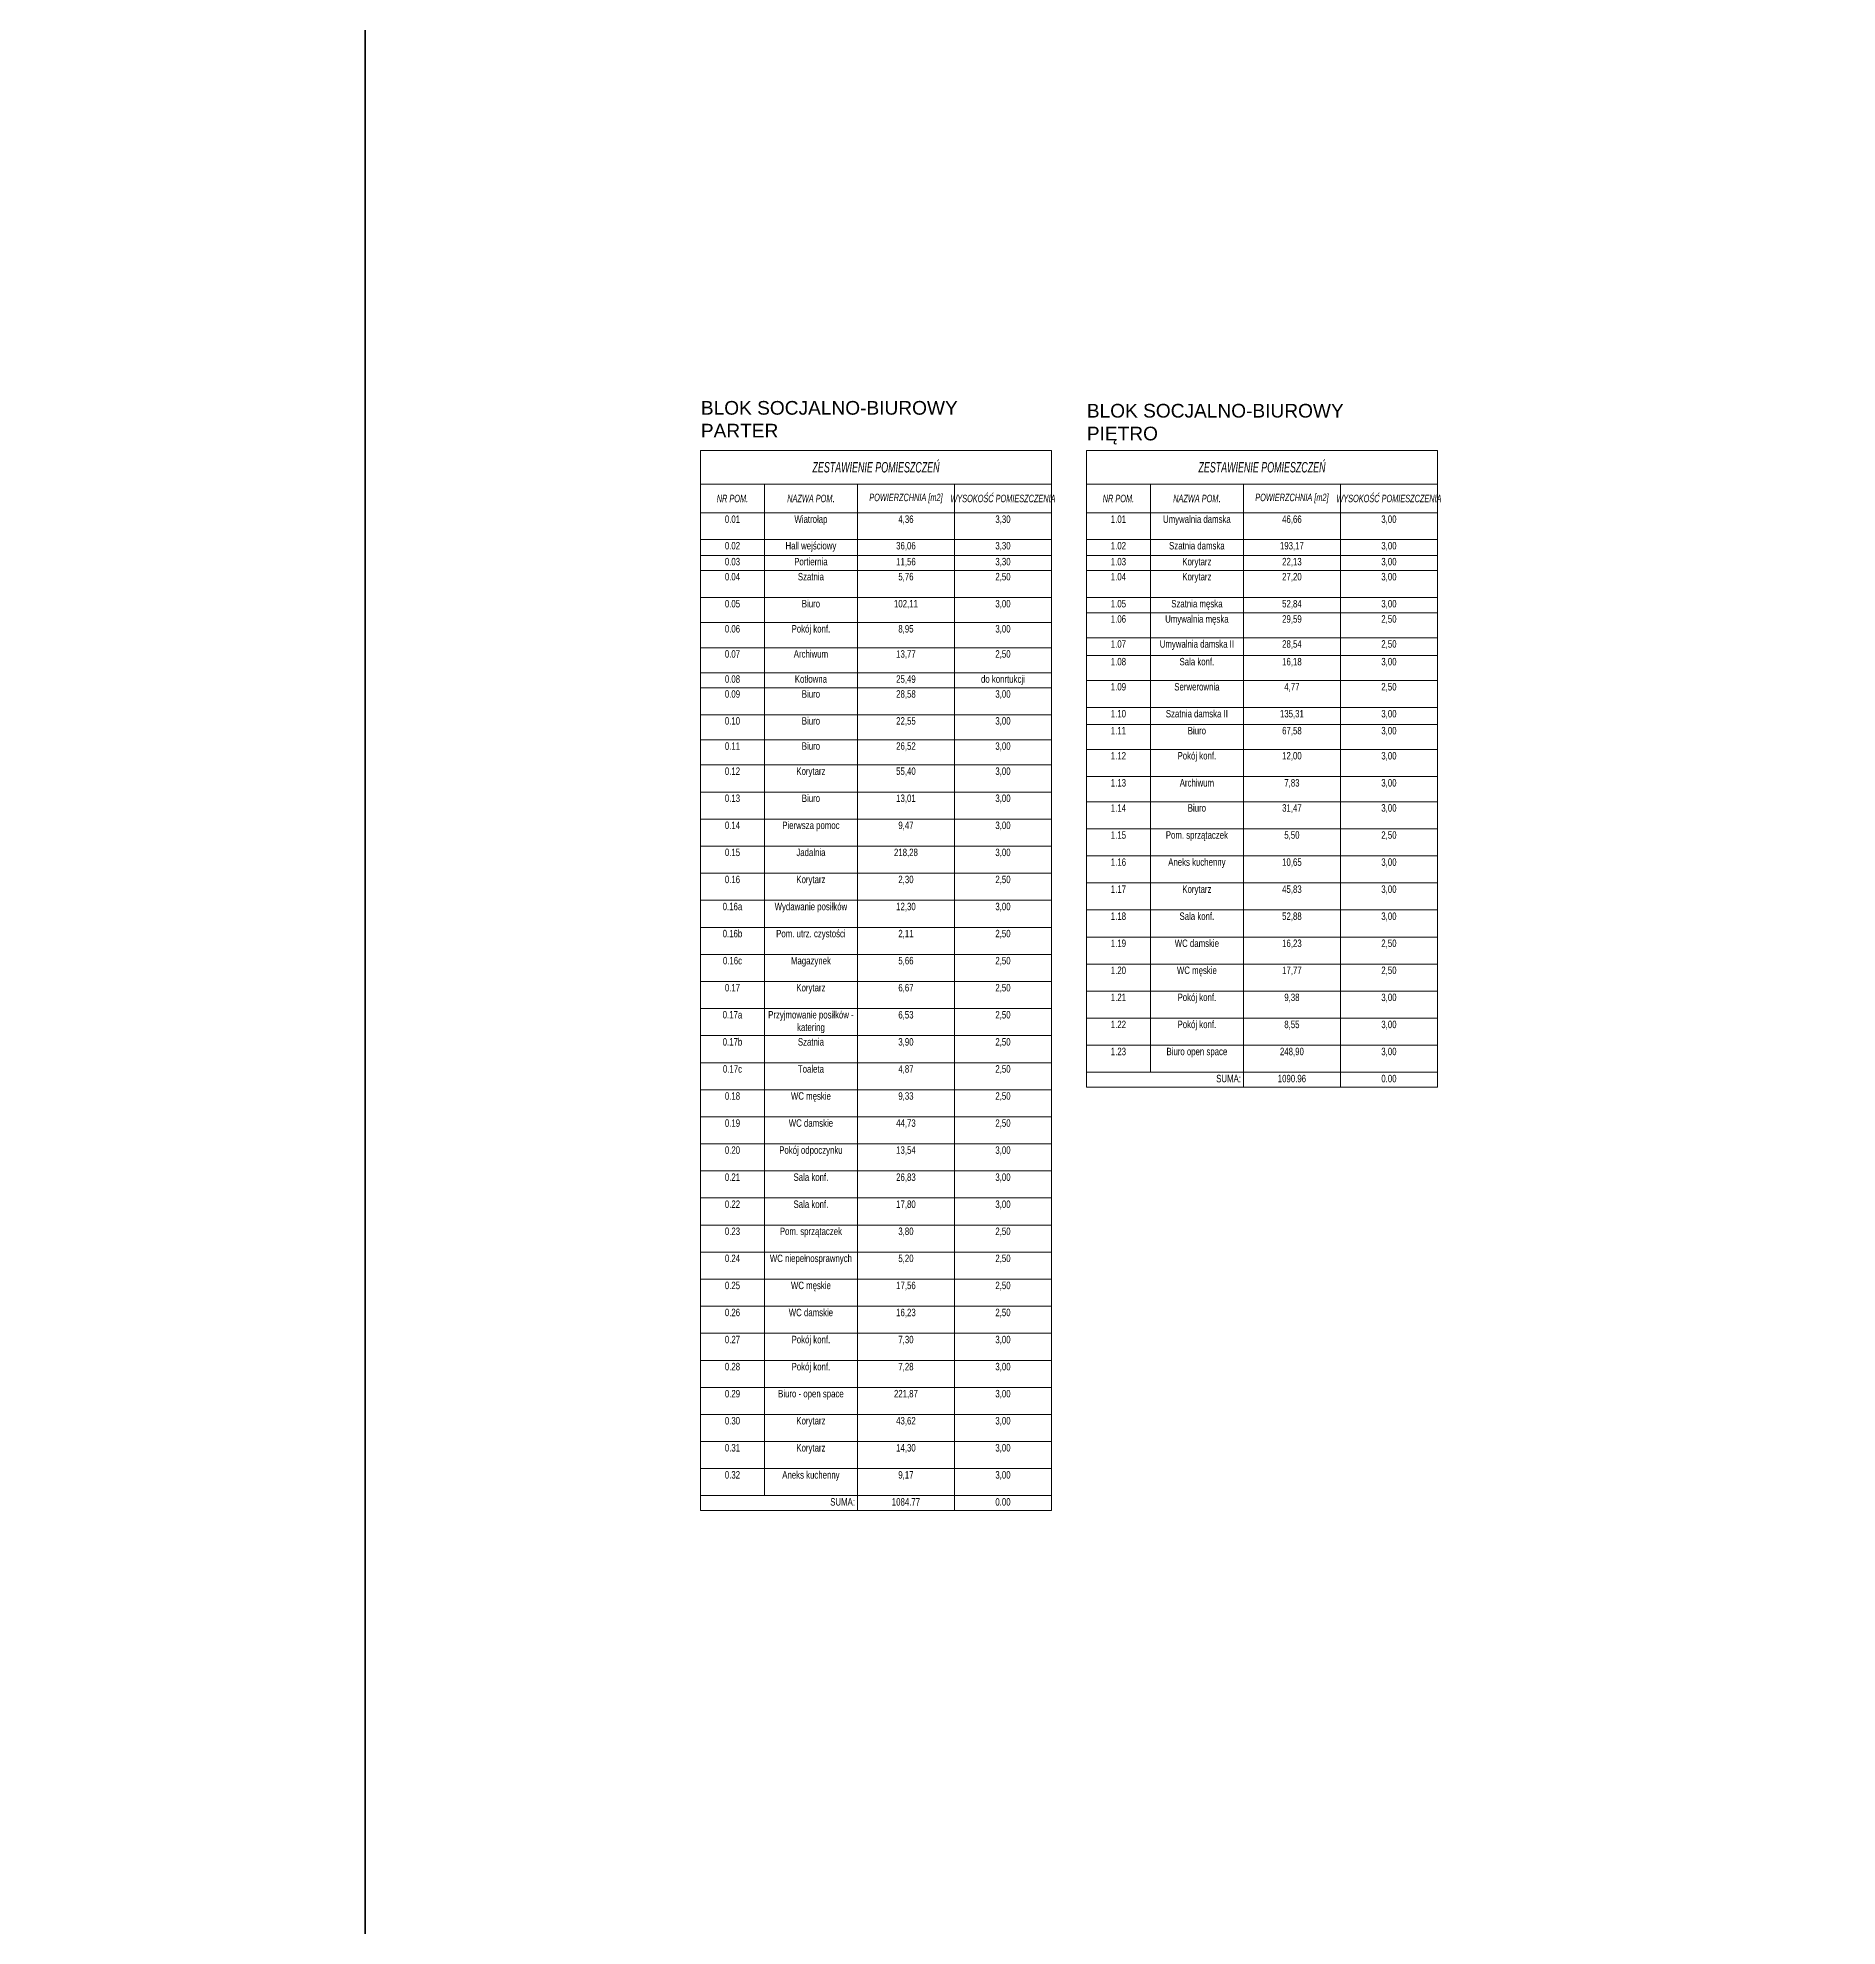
# Model space of a CAD drawing. Extents: x 6529560 to 6558080, y 5579316 to 5588131.
# Drawn here: x 6543690.76 to 6543734.18, y 5579583.77 to 5579629.34 of the extents above; entities that cross this region are included whole.
import ezdxf

# ---------------------------------------------------------------- set-up
doc = ezdxf.new("R2010")
doc.units = 0
doc.header["$MEASUREMENT"] = 0
doc.layers.get('0').update_dxf_attribs({"color": 2, "linetype": 'CONTINUOUS', "lineweight": 5})
doc.layers.add('_007_tabelka', color=7, linetype='CONTINUOUS')
doc.layers.add('arch_powierzchnia', color=6, linetype='CONTINUOUS', lineweight=35)
doc.styles.add('ARIAL', font='arial.ttf')
doc.styles.get("Standard").update_dxf_attribs({"font": 'arial.ttf', "width": 0.75})

# ---------------------------------------------------------------- blocks, each defined once
blk = doc.blocks.new('*T356')
at = {"layer": '_007_tabelka', "color": 0, "linetype": 'ByBlock', "lineweight": -2, "transparency": 16777216}
for p, q in [((0, 0), (8.467, 0)), ((0, 0), (0, -25.578)), ((8.467, 0), (8.467, -25.578)), ((0, -0.813), (8.467, -0.813)), ((1.539, -0.813), (1.539, -25.218)), ((3.785, -0.813), (3.785, -25.578)), ((6.126, -0.813), (6.126, -25.578)), ((0, -1.508), (8.467, -1.508)), ((0, -2.148), (8.467, -2.148)), ((0, -2.532), (8.467, -2.532)), ((0, -2.895), (8.467, -2.895)), ((0, -3.547), (8.467, -3.547)), ((0, -4.153), (8.467, -4.153)), ((0, -4.759), (8.467, -4.759)), ((0, -5.365), (8.467, -5.365)), ((0, -5.725), (8.467, -5.725)), ((0, -6.375), (8.467, -6.375)), ((0, -6.982), (8.467, -6.982)), ((0, -7.588), (8.467, -7.588)), ((0, -8.241), (8.467, -8.241)), ((0, -8.894), (8.467, -8.894)), ((0, -9.547), (8.467, -9.547)), ((0, -10.2), (8.467, -10.2)), ((0, -10.853), (8.467, -10.853)), ((0, -11.506), (8.467, -11.506)), ((0, -12.159), (8.467, -12.159)), ((0, -12.812), (8.467, -12.812)), ((0, -13.465), (8.467, -13.465)), ((0, -14.119), (8.467, -14.119)), ((0, -14.772), (8.467, -14.772)), ((0, -15.425), (8.467, -15.425)), ((0, -16.078), (8.467, -16.078)), ((0, -16.73), (8.467, -16.73)), ((0, -17.383), (8.467, -17.383)), ((0, -18.036), (8.467, -18.036)), ((0, -18.689), (8.467, -18.689)), ((0, -19.342), (8.467, -19.342)), ((0, -19.995), (8.467, -19.995)), ((0, -20.648), (8.467, -20.648)), ((0, -21.301), (8.467, -21.301)), ((0, -21.954), (8.467, -21.954)), ((0, -22.607), (8.467, -22.607)), ((0, -23.26), (8.467, -23.26)), ((0, -23.913), (8.467, -23.913)), ((0, -24.566), (8.467, -24.566)), ((0, -25.218), (8.467, -25.218)), ((0, -25.578), (8.467, -25.578))]:
    blk.add_line(p, q, dxfattribs=at)
at = {"layer": '_007_tabelka', "color": 0, "transparency": 16777216}
for s, insert, char_height, width, attachment_point in [('{\\fArial Narrow|b0|i1|c238|p34;ZESTAWIENIE POMIESZCZEŃ}', (4.233, -0.407), 0.25, 8.34662, 5), ('{\\fArial Narrow|b0|i1|c0|p34;NR POM.}', (0.769, -1.16), 0.18, 1.4188, 5), ('{\\fArial Narrow|b0|i1|c0|p34;NAZWA POM}.', (2.662, -1.16), 0.18, 2.12621, 5), ('{\\fArial Narrow|b0|i1|c0|p34;POWIERZCHNIA [m2]}', (4.955, -1.16), 0.18, 2.2208, 5), ('{\\fArial Narrow|b0|i1|c238|p34;WYSOKOŚĆ POMIESZCZENIA}', (7.296, -1.16), 0.18, 2.2208, 5), ('0.01', (0.769, -1.568), 0.18, 1.4188, 2), ('Wiatrołap', (2.662, -1.568), 0.18, 2.12621, 2), ('4,36', (4.955, -1.568), 0.18, 2.2208, 2), ('3,30', (7.296, -1.568), 0.18, 2.2208, 2), ('0.02', (0.769, -2.208), 0.18, 1.4188, 2), ('Hall wejściowy', (2.662, -2.208), 0.18, 2.12621, 2), ('36,06', (4.955, -2.208), 0.18, 2.2208, 2), ('3,30', (7.296, -2.208), 0.18, 2.2208, 2), ('0.03', (0.769, -2.592), 0.18, 1.4188, 2), ('Portiernia', (2.662, -2.592), 0.18, 2.12621, 2), ('11,56', (4.955, -2.592), 0.18, 2.2208, 2), ('3,30', (7.296, -2.592), 0.18, 2.2208, 2), ('0.04', (0.769, -2.955), 0.18, 1.4188, 2), ('Szatnia', (2.662, -2.955), 0.18, 2.12621, 2), ('5,76', (4.955, -2.955), 0.18, 2.2208, 2), ('2,50', (7.296, -2.955), 0.18, 2.2208, 2), ('0.05', (0.769, -3.607), 0.18, 1.4188, 2), ('Biuro', (2.662, -3.607), 0.18, 2.12621, 2), ('102,11', (4.955, -3.607), 0.18, 2.2208, 2), ('3,00', (7.296, -3.607), 0.18, 2.2208, 2), ('0.06', (0.769, -4.213), 0.18, 1.4188, 2), ('Pokój konf.', (2.662, -4.213), 0.18, 2.12621, 2), ('8,95', (4.955, -4.213), 0.18, 2.2208, 2), ('3,00', (7.296, -4.213), 0.18, 2.2208, 2), ('0.07', (0.769, -4.819), 0.18, 1.4188, 2), ('Archiwum', (2.662, -4.819), 0.18, 2.12621, 2), ('13,77', (4.955, -4.819), 0.18, 2.2208, 2), ('2,50', (7.296, -4.819), 0.18, 2.2208, 2), ('0.08', (0.769, -5.425), 0.18, 1.4188, 2), ('Kotłowna', (2.662, -5.425), 0.18, 2.12621, 2), ('25,49', (4.955, -5.425), 0.18, 2.2208, 2), ('do konrtukcji', (7.296, -5.425), 0.18, 2.2208, 2), ('0.09', (0.769, -5.785), 0.18, 1.4188, 2), ('Biuro', (2.662, -5.785), 0.18, 2.12621, 2), ('28,58', (4.955, -5.785), 0.18, 2.2208, 2), ('3,00', (7.296, -5.785), 0.18, 2.2208, 2), ('0.10', (0.769, -6.435), 0.18, 1.4188, 2), ('Biuro', (2.662, -6.435), 0.18, 2.12621, 2), ('22,55', (4.955, -6.435), 0.18, 2.2208, 2), ('3,00', (7.296, -6.435), 0.18, 2.2208, 2), ('0.11', (0.769, -7.042), 0.18, 1.4188, 2), ('Biuro', (2.662, -7.042), 0.18, 2.12621, 2), ('26,52', (4.955, -7.042), 0.18, 2.2208, 2), ('3,00', (7.296, -7.042), 0.18, 2.2208, 2), ('0.12', (0.769, -7.648), 0.18, 1.4188, 2), ('Korytarz', (2.662, -7.648), 0.18, 2.12621, 2), ('55,40', (4.955, -7.648), 0.18, 2.2208, 2), ('3,00', (7.296, -7.648), 0.18, 2.2208, 2), ('0.13', (0.769, -8.301), 0.18, 1.4188, 2), ('Biuro', (2.662, -8.301), 0.18, 2.12621, 2), ('13,01', (4.955, -8.301), 0.18, 2.2208, 2), ('3,00', (7.296, -8.301), 0.18, 2.2208, 2), ('0.14', (0.769, -8.954), 0.18, 1.4188, 2), ('Pierwsza pomoc', (2.662, -8.954), 0.18, 2.12621, 2), ('9,47', (4.955, -8.954), 0.18, 2.2208, 2), ('3,00', (7.296, -8.954), 0.18, 2.2208, 2), ('0.15', (0.769, -9.607), 0.18, 1.4188, 2), ('Jadalnia', (2.662, -9.607), 0.18, 2.12621, 2), ('218,28', (4.955, -9.607), 0.18, 2.2208, 2), ('3,00', (7.296, -9.607), 0.18, 2.2208, 2), ('0.16', (0.769, -10.26), 0.18, 1.4188, 2), ('Korytarz', (2.662, -10.26), 0.18, 2.12621, 2), ('2,30', (4.955, -10.26), 0.18, 2.2208, 2), ('2,50', (7.296, -10.26), 0.18, 2.2208, 2), ('0.16a', (0.769, -10.913), 0.18, 1.4188, 2), ('Wydawanie posiłków', (2.662, -10.913), 0.18, 2.12621, 2), ('12,30', (4.955, -10.913), 0.18, 2.2208, 2), ('3,00', (7.296, -10.913), 0.18, 2.2208, 2), ('0.16b', (0.769, -11.566), 0.18, 1.4188, 2), ('Pom. utrz. czystości', (2.662, -11.566), 0.18, 2.12621, 2), ('2,11', (4.955, -11.566), 0.18, 2.2208, 2), ('2,50', (7.296, -11.566), 0.18, 2.2208, 2), ('0.16c', (0.769, -12.219), 0.18, 1.4188, 2), ('Magazynek', (2.662, -12.219), 0.18, 2.12621, 2), ('5,66', (4.955, -12.219), 0.18, 2.2208, 2), ('2,50', (7.296, -12.219), 0.18, 2.2208, 2), ('0.17', (0.769, -12.872), 0.18, 1.4188, 2), ('Korytarz', (2.662, -12.872), 0.18, 2.12621, 2), ('6,67', (4.955, -12.872), 0.18, 2.2208, 2), ('2,50', (7.296, -12.872), 0.18, 2.2208, 2), ('0.17a', (0.769, -13.525), 0.18, 1.4188, 2), ('Przyjmowanie posiłków - katering', (2.662, -13.525), 0.18, 2.12621, 2), ('6,53', (4.955, -13.525), 0.18, 2.2208, 2), ('2,50', (7.296, -13.525), 0.18, 2.2208, 2), ('0.17b', (0.769, -14.179), 0.18, 1.4188, 2), ('Szatnia', (2.662, -14.179), 0.18, 2.12621, 2), ('3,90', (4.955, -14.179), 0.18, 2.2208, 2), ('2,50', (7.296, -14.179), 0.18, 2.2208, 2), ('0.17c', (0.769, -14.832), 0.18, 1.4188, 2), ('Toaleta', (2.662, -14.832), 0.18, 2.12621, 2), ('4,87', (4.955, -14.832), 0.18, 2.2208, 2), ('2,50', (7.296, -14.832), 0.18, 2.2208, 2), ('0.18', (0.769, -15.485), 0.18, 1.4188, 2), ('WC męskie', (2.662, -15.485), 0.18, 2.12621, 2), ('9,33', (4.955, -15.485), 0.18, 2.2208, 2), ('2,50', (7.296, -15.485), 0.18, 2.2208, 2), ('0.19', (0.769, -16.138), 0.18, 1.4188, 2), ('WC damskie', (2.662, -16.138), 0.18, 2.12621, 2), ('44,73', (4.955, -16.138), 0.18, 2.2208, 2), ('2,50', (7.296, -16.138), 0.18, 2.2208, 2), ('0.20', (0.769, -16.79), 0.18, 1.4188, 2), ('Pokój odpoczynku', (2.662, -16.79), 0.18, 2.12621, 2), ('13,54', (4.955, -16.79), 0.18, 2.2208, 2), ('3,00', (7.296, -16.79), 0.18, 2.2208, 2), ('0.21', (0.769, -17.443), 0.18, 1.4188, 2), ('Sala konf.', (2.662, -17.443), 0.18, 2.12621, 2), ('26,83', (4.955, -17.443), 0.18, 2.2208, 2), ('3,00', (7.296, -17.443), 0.18, 2.2208, 2), ('0.22', (0.769, -18.096), 0.18, 1.4188, 2), ('Sala konf.', (2.662, -18.096), 0.18, 2.12621, 2), ('17,80', (4.955, -18.096), 0.18, 2.2208, 2), ('3,00', (7.296, -18.096), 0.18, 2.2208, 2), ('0.23', (0.769, -18.749), 0.18, 1.4188, 2), ('Pom. sprzątaczek', (2.662, -18.749), 0.18, 2.12621, 2), ('3,80', (4.955, -18.749), 0.18, 2.2208, 2), ('2,50', (7.296, -18.749), 0.18, 2.2208, 2), ('0.24', (0.769, -19.402), 0.18, 1.4188, 2), ('WC niepełnosprawnych', (2.662, -19.402), 0.18, 2.12621, 2), ('5,20', (4.955, -19.402), 0.18, 2.2208, 2), ('2,50', (7.296, -19.402), 0.18, 2.2208, 2), ('WC męskie', (2.662, -20.055), 0.18, 2.12621, 2), ('0.25', (0.769, -20.055), 0.18, 1.4188, 2), ('17,56', (4.955, -20.055), 0.18, 2.2208, 2), ('2,50', (7.296, -20.055), 0.18, 2.2208, 2), ('0.26', (0.769, -20.708), 0.18, 1.4188, 2), ('WC damskie', (2.662, -20.708), 0.18, 2.12621, 2), ('16,23', (4.955, -20.708), 0.18, 2.2208, 2), ('2,50', (7.296, -20.708), 0.18, 2.2208, 2), ('0.27', (0.769, -21.361), 0.18, 1.4188, 2), ('Pokój konf.', (2.662, -21.361), 0.18, 2.12621, 2), ('7,30', (4.955, -21.361), 0.18, 2.2208, 2), ('3,00', (7.296, -21.361), 0.18, 2.2208, 2), ('0.28', (0.769, -22.014), 0.18, 1.4188, 2), ('Pokój konf.', (2.662, -22.014), 0.18, 2.12621, 2), ('7,28', (4.955, -22.014), 0.18, 2.2208, 2), ('3,00', (7.296, -22.014), 0.18, 2.2208, 2), ('0.29', (0.769, -22.667), 0.18, 1.4188, 2), ('Biuro - open space', (2.662, -22.667), 0.18, 2.12621, 2), ('221,87', (4.955, -22.667), 0.18, 2.2208, 2), ('3,00', (7.296, -22.667), 0.18, 2.2208, 2), ('0.30', (0.769, -23.32), 0.18, 1.4188, 2), ('Korytarz', (2.662, -23.32), 0.18, 2.12621, 2), ('43,62', (4.955, -23.32), 0.18, 2.2208, 2), ('3,00', (7.296, -23.32), 0.18, 2.2208, 2), ('0.31', (0.769, -23.973), 0.18, 1.4188, 2), ('Korytarz', (2.662, -23.973), 0.18, 2.12621, 2), ('14,30', (4.955, -23.973), 0.18, 2.2208, 2), ('3,00', (7.296, -23.973), 0.18, 2.2208, 2), ('0.32', (0.769, -24.626), 0.18, 1.4188, 2), ('Aneks kuchenny', (2.662, -24.626), 0.18, 2.12621, 2), ('9,17', (4.955, -24.626), 0.18, 2.2208, 2), ('3,00', (7.296, -24.626), 0.18, 2.2208, 2), ('SUMA:', (3.725, -25.278), 0.18, 3.66502, 3), ('1084.77', (4.955, -25.278), 0.18, 2.2208, 2), ('0.00', (7.296, -25.278), 0.18, 2.2208, 2)]:
    blk.add_mtext(s, dxfattribs=dict(at, insert=insert, char_height=char_height, width=width, attachment_point=attachment_point))
blk = doc.blocks.new('*T357')
at = {"layer": '_007_tabelka', "color": 0, "linetype": 'ByBlock', "lineweight": -2, "transparency": 16777216}
for p, q in [((0, 0), (8.467, 0)), ((0, 0), (0, -15.364)), ((8.467, 0), (8.467, -15.364)), ((0, -0.813), (8.467, -0.813)), ((1.539, -0.813), (1.539, -15.004)), ((3.785, -0.813), (3.785, -15.364)), ((6.126, -0.813), (6.126, -15.364)), ((0, -1.508), (8.467, -1.508)), ((0, -2.148), (8.467, -2.148)), ((0, -2.532), (8.467, -2.532)), ((0, -2.895), (8.467, -2.895)), ((0, -3.547), (8.467, -3.547)), ((0, -3.915), (8.467, -3.915)), ((0, -4.518), (8.467, -4.518)), ((0, -4.945), (8.467, -4.945)), ((0, -5.551), (8.467, -5.551)), ((0, -6.201), (8.467, -6.201)), ((0, -6.61), (8.467, -6.61)), ((0, -7.216), (8.467, -7.216)), ((0, -7.869), (8.467, -7.869)), ((0, -8.475), (8.467, -8.475)), ((0, -9.128), (8.467, -9.128)), ((0, -9.781), (8.467, -9.781)), ((0, -10.434), (8.467, -10.434)), ((0, -11.087), (8.467, -11.087)), ((0, -11.74), (8.467, -11.74)), ((0, -12.392), (8.467, -12.392)), ((0, -13.045), (8.467, -13.045)), ((0, -13.698), (8.467, -13.698)), ((0, -14.351), (8.467, -14.351)), ((0, -15.004), (8.467, -15.004)), ((0, -15.364), (8.467, -15.364))]:
    blk.add_line(p, q, dxfattribs=at)
at = {"layer": '_007_tabelka', "color": 0, "transparency": 16777216}
for s, insert, char_height, width, attachment_point in [('{\\fArial Narrow|b0|i1|c238|p34;ZESTAWIENIE POMIESZCZEŃ}', (4.233, -0.407), 0.25, 8.34662, 5), ('{\\fArial Narrow|b0|i1|c0|p34;NR POM.}', (0.769, -1.16), 0.18, 1.4188, 5), ('{\\fArial Narrow|b0|i1|c0|p34;NAZWA POM}.', (2.662, -1.16), 0.18, 2.12621, 5), ('{\\fArial Narrow|b0|i1|c0|p34;POWIERZCHNIA [m2]}', (4.955, -1.16), 0.18, 2.2208, 5), ('{\\fArial Narrow|b0|i1|c238|p34;WYSOKOŚĆ POMIESZCZENIA}', (7.296, -1.16), 0.18, 2.2208, 5), ('1.01', (0.769, -1.568), 0.18, 1.4188, 2), ('Umywalnia damska', (2.662, -1.568), 0.18, 2.12621, 2), ('46,66', (4.955, -1.568), 0.18, 2.2208, 2), ('3,00', (7.296, -1.568), 0.18, 2.2208, 2), ('1.02', (0.769, -2.208), 0.18, 1.4188, 2), ('Szatnia damska', (2.662, -2.208), 0.18, 2.12621, 2), ('193,17', (4.955, -2.208), 0.18, 2.2208, 2), ('3,00', (7.296, -2.208), 0.18, 2.2208, 2), ('1.03', (0.769, -2.592), 0.18, 1.4188, 2), ('Korytarz', (2.662, -2.592), 0.18, 2.12621, 2), ('22,13', (4.955, -2.592), 0.18, 2.2208, 2), ('3,00', (7.296, -2.592), 0.18, 2.2208, 2), ('1.04', (0.769, -2.955), 0.18, 1.4188, 2), ('Korytarz', (2.662, -2.955), 0.18, 2.12621, 2), ('27,20', (4.955, -2.955), 0.18, 2.2208, 2), ('3,00', (7.296, -2.955), 0.18, 2.2208, 2), ('1.05', (0.769, -3.607), 0.18, 1.4188, 2), ('Szatnia męska', (2.662, -3.607), 0.18, 2.12621, 2), ('52,84', (4.955, -3.607), 0.18, 2.2208, 2), ('3,00', (7.296, -3.607), 0.18, 2.2208, 2), ('1.06', (0.769, -3.975), 0.18, 1.4188, 2), ('Umywalnia męska', (2.662, -3.975), 0.18, 2.12621, 2), ('29,59', (4.955, -3.975), 0.18, 2.2208, 2), ('2,50', (7.296, -3.975), 0.18, 2.2208, 2), ('1.07', (0.769, -4.578), 0.18, 1.4188, 2), ('1.08', (0.769, -5.005), 0.18, 1.4188, 2), ('Umywalnia damska II', (2.662, -4.578), 0.18, 2.12621, 2), ('Sala konf.', (2.662, -5.005), 0.18, 2.12621, 2), ('28,54', (4.955, -4.578), 0.18, 2.2208, 2), ('16,18', (4.955, -5.005), 0.18, 2.2208, 2), ('3,00', (7.296, -5.005), 0.18, 2.2208, 2), ('2,50', (7.296, -4.578), 0.18, 2.2208, 2), ('1.09', (0.769, -5.611), 0.18, 1.4188, 2), ('Serwerownia', (2.662, -5.611), 0.18, 2.12621, 2), ('4,77', (4.955, -5.611), 0.18, 2.2208, 2), ('2,50', (7.296, -5.611), 0.18, 2.2208, 2), ('1.10', (0.769, -6.261), 0.18, 1.4188, 2), ('Szatnia damska II', (2.662, -6.261), 0.18, 2.12621, 2), ('135,31', (4.955, -6.261), 0.18, 2.2208, 2), ('3,00', (7.296, -6.261), 0.18, 2.2208, 2), ('1.11', (0.769, -6.67), 0.18, 1.4188, 2), ('Biuro', (2.662, -6.67), 0.18, 2.12621, 2), ('67,58', (4.955, -6.67), 0.18, 2.2208, 2), ('3,00', (7.296, -6.67), 0.18, 2.2208, 2), ('1.12', (0.769, -7.276), 0.18, 1.4188, 2), ('Pokój konf.', (2.662, -7.276), 0.18, 2.12621, 2), ('12,00', (4.955, -7.276), 0.18, 2.2208, 2), ('3,00', (7.296, -7.276), 0.18, 2.2208, 2), ('1.13', (0.769, -7.929), 0.18, 1.4188, 2), ('Archiwum', (2.662, -7.929), 0.18, 2.12621, 2), ('7,83', (4.955, -7.929), 0.18, 2.2208, 2), ('3,00', (7.296, -7.929), 0.18, 2.2208, 2), ('1.14', (0.769, -8.535), 0.18, 1.4188, 2), ('Biuro', (2.662, -8.535), 0.18, 2.12621, 2), ('31,47', (4.955, -8.535), 0.18, 2.2208, 2), ('3,00', (7.296, -8.535), 0.18, 2.2208, 2), ('1.15', (0.769, -9.188), 0.18, 1.4188, 2), ('Pom. sprzątaczek', (2.662, -9.188), 0.18, 2.12621, 2), ('5,50', (4.955, -9.188), 0.18, 2.2208, 2), ('2,50', (7.296, -9.188), 0.18, 2.2208, 2), ('1.16', (0.769, -9.841), 0.18, 1.4188, 2), ('Aneks kuchenny', (2.662, -9.841), 0.18, 2.12621, 2), ('10,65', (4.955, -9.841), 0.18, 2.2208, 2), ('3,00', (7.296, -9.841), 0.18, 2.2208, 2), ('1.17', (0.769, -10.494), 0.18, 1.4188, 2), ('Korytarz', (2.662, -10.494), 0.18, 2.12621, 2), ('45,83', (4.955, -10.494), 0.18, 2.2208, 2), ('3,00', (7.296, -10.494), 0.18, 2.2208, 2), ('1.18', (0.769, -11.147), 0.18, 1.4188, 2), ('Sala konf.', (2.662, -11.147), 0.18, 2.12621, 2), ('52,88', (4.955, -11.147), 0.18, 2.2208, 2), ('3,00', (7.296, -11.147), 0.18, 2.2208, 2), ('1.19', (0.769, -11.8), 0.18, 1.4188, 2), ('WC damskie', (2.662, -11.8), 0.18, 2.12621, 2), ('16,23', (4.955, -11.8), 0.18, 2.2208, 2), ('2,50', (7.296, -11.8), 0.18, 2.2208, 2), ('1.20', (0.769, -12.452), 0.18, 1.4188, 2), ('WC męskie', (2.662, -12.452), 0.18, 2.12621, 2), ('17,77', (4.955, -12.452), 0.18, 2.2208, 2), ('2,50', (7.296, -12.452), 0.18, 2.2208, 2), ('1.21', (0.769, -13.105), 0.18, 1.4188, 2), ('Pokój konf.', (2.662, -13.105), 0.18, 2.12621, 2), ('9,38', (4.955, -13.105), 0.18, 2.2208, 2), ('3,00', (7.296, -13.105), 0.18, 2.2208, 2), ('1.22', (0.769, -13.758), 0.18, 1.4188, 2), ('Pokój konf.', (2.662, -13.758), 0.18, 2.12621, 2), ('8,55', (4.955, -13.758), 0.18, 2.2208, 2), ('3,00', (7.296, -13.758), 0.18, 2.2208, 2), ('1.23', (0.769, -14.411), 0.18, 1.4188, 2), ('Biuro open space', (2.662, -14.411), 0.18, 2.12621, 2), ('248,90', (4.955, -14.411), 0.18, 2.2208, 2), ('3,00', (7.296, -14.411), 0.18, 2.2208, 2), ('SUMA:', (3.725, -15.064), 0.18, 3.66502, 3), ('1090.96', (4.955, -15.064), 0.18, 2.2208, 2), ('0.00', (7.296, -15.064), 0.18, 2.2208, 2)]:
    blk.add_mtext(s, dxfattribs=dict(at, insert=insert, char_height=char_height, width=width, attachment_point=attachment_point))

msp = doc.modelspace()

# ---------------------------------------------------------------- linework, layer by layer
at = {"layer": 'arch_powierzchnia'}
for points in [[(6543408.6673, 5579440.4581), (6543698.6563, 5579440.4581), (6543698.6563, 5579693.1461), (6543408.6673, 5579693.1461)], [(6543698.6563, 5579440.4581), (6543891.5767, 5579440.4581), (6543891.5767, 5579693.1461), (6543698.6563, 5579693.1461)], [(6543698.6563, 5579546.379), (6543891.5767, 5579546.379), (6543891.5767, 5579693.1461), (6543698.6563, 5579693.1461)]]:
    msp.add_lwpolyline(points, close=True, dxfattribs=at)

# ---------------------------------------------------------------- block references
for name, p in [('*T356', (6543706.7491, 5579619.3783)), ('*T357', (6543716.0624, 5579619.3783))]:
    msp.add_blockref(name, p)

# ---------------------------------------------------------------- texts
at = {"layer": '_007_tabelka', "color": 7, "char_height": 0.33, "width": 7.994825, "attachment_point": 1, "style": 'ARIAL'}
for s, insert in [('{\\fArial|b0|i0|c238|p34;BLOK SOCJALNO-BIUROWY\\PPARTER}', (6543706.7555, 5579620.5716)), ('{\\fArial|b0|i0|c238|p34;BLOK SOCJALNO-BIUROWY\\PPIĘTRO}', (6543716.0688, 5579620.5021))]:
    msp.add_mtext(s, dxfattribs=dict(at, insert=insert))

doc.saveas('drawing.dxf')
